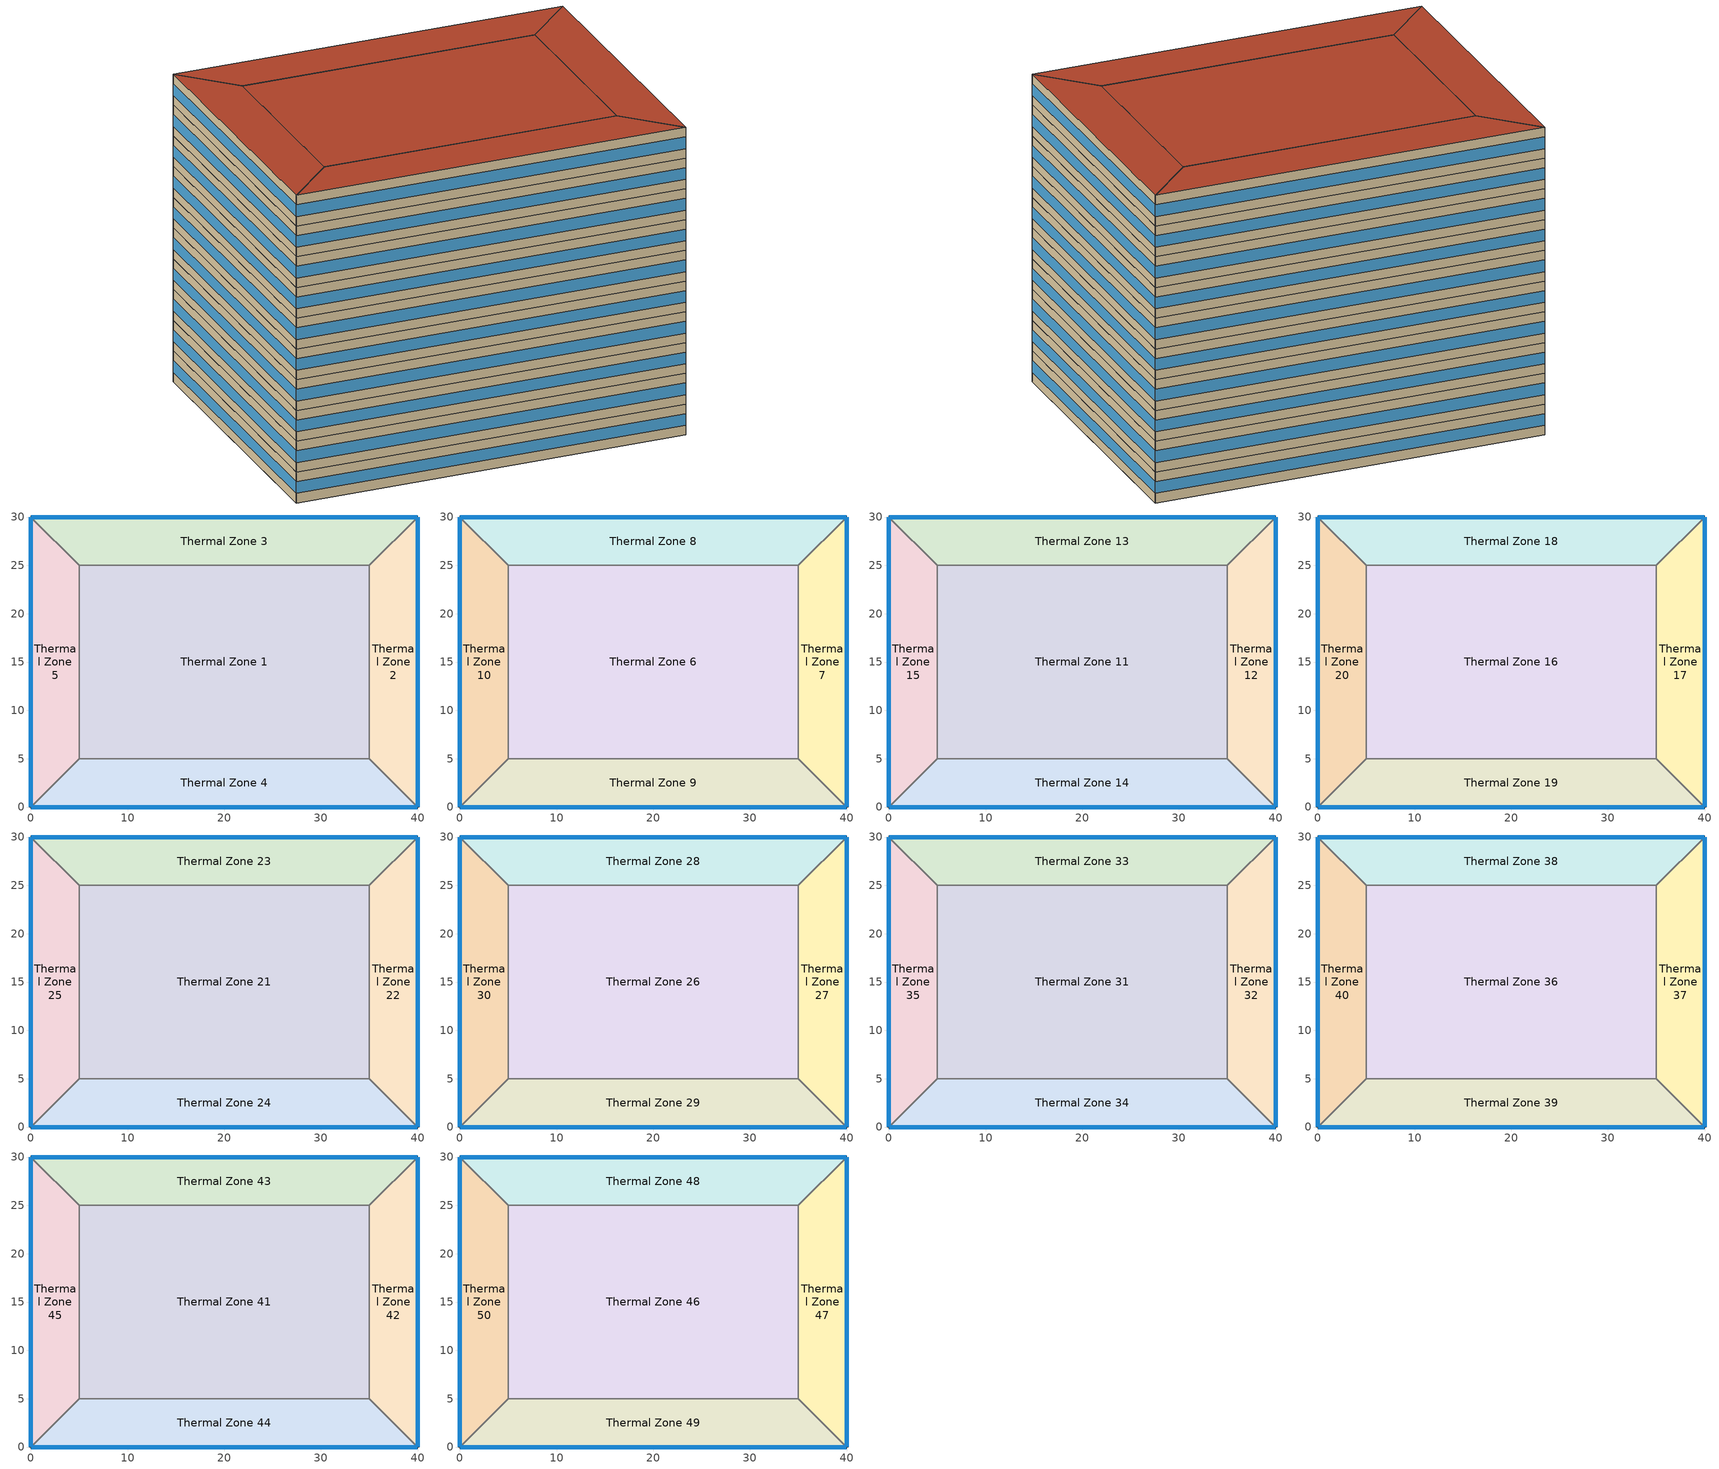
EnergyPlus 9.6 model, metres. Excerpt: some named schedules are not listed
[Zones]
Thermal Zone 1
 floor ground (ExtSlabCarpet): 5,5 5,25 35,25 35,5 z0
 wall to Thermal Zone 5 (Interior Wall): 5,25 5,5 z0:3.2
 wall to Thermal Zone 3 (Interior Wall): 35,25 5,25 z0:3.2
 wall to Thermal Zone 2 (Interior Wall): 35,5 35,25 z0:3.2
 wall to Thermal Zone 4 (Interior Wall): 5,5 35,5 z0:3.2
Thermal Zone 2
 floor ground (ExtSlabCarpet): 35,5 35,25 40,30 40,0 z0
 wall outside (Ext Wall): 40,0 40,30 z0:3.2
 wall to Thermal Zone 4 (Interior Wall): 35,5 40,0 z0:3.2
 wall to Thermal Zone 3 (Interior Wall): 40,30 35,25 z0:3.2
 window (Ext Window): 40,0.01 40,29.99 z0.99:2.21
Thermal Zone 3
 floor ground (ExtSlabCarpet): 5,25 0,30 40,30 35,25 z0
 wall outside (Ext Wall): 40,30 0,30 z0:3.2
 wall to Thermal Zone 5 (Interior Wall): 0,30 5,25 z0:3.2
 window (Ext Window): 39.99,30 0.01,30 z0.99:2.21
Thermal Zone 4
 floor ground (ExtSlabCarpet): 35,5 40,0 0,0 5,5 z0
 wall outside (Ext Wall): 0,0 40,0 z0:3.2
 wall to Thermal Zone 5 (Interior Wall): 5,5 0,0 z0:3.2
 window (Ext Window): 0.01,0 39.99,0 z0.99:2.21
Thermal Zone 5
 floor ground (ExtSlabCarpet): 0,30 5,25 5,5 0,0 z0
 wall outside (Ext Wall): 0,30 0,0 z0:3.2
 window (Ext Window): 0,29.99 0,0.01 z0.99:2.21
Thermal Zone 6
 floor to Thermal Zone 1 (Interior Floor): 5,5 5,25 35,25 35,5 z3.2
 wall to Thermal Zone 10 (Interior Wall): 5,25 5,5 z3.2:6.4
 wall to Thermal Zone 8 (Interior Wall): 35,25 5,25 z3.2:6.4
 wall to Thermal Zone 7 (Interior Wall): 35,5 35,25 z3.2:6.4
 wall to Thermal Zone 9 (Interior Wall): 5,5 35,5 z3.2:6.4
Thermal Zone 7
 floor to Thermal Zone 2 (Interior Floor): 35,5 35,25 40,30 40,0 z3.2
 wall outside (Ext Wall): 40,0 40,30 z3.2:6.4
 wall to Thermal Zone 9 (Interior Wall): 35,5 40,0 z3.2:6.4
 wall to Thermal Zone 8 (Interior Wall): 40,30 35,25 z3.2:6.4
 window (Ext Window): 40,0.01 40,29.99 z4.19:5.41
Thermal Zone 8
 floor to Thermal Zone 3 (Interior Floor): 5,25 0,30 40,30 35,25 z3.2
 wall outside (Ext Wall): 40,30 0,30 z3.2:6.4
 wall to Thermal Zone 10 (Interior Wall): 0,30 5,25 z3.2:6.4
 window (Ext Window): 39.99,30 0.01,30 z4.19:5.41
Thermal Zone 9
 floor to Thermal Zone 4 (Interior Floor): 35,5 40,0 0,0 5,5 z3.2
 wall outside (Ext Wall): 0,0 40,0 z3.2:6.4
 wall to Thermal Zone 10 (Interior Wall): 5,5 0,0 z3.2:6.4
 window (Ext Window): 0.01,0 39.99,0 z4.19:5.41
Thermal Zone 10
 floor to Thermal Zone 5 (Interior Floor): 0,30 5,25 5,5 0,0 z3.2
 wall outside (Ext Wall): 0,30 0,0 z3.2:6.4
 window (Ext Window): 0,29.99 0,0.01 z4.19:5.41
Thermal Zone 11
 floor to Thermal Zone 6 (Interior Floor): 5,5 5,25 35,25 35,5 z6.4
 wall to Thermal Zone 15 (Interior Wall): 5,25 5,5 z6.4:9.6
 wall to Thermal Zone 13 (Interior Wall): 35,25 5,25 z6.4:9.6
 wall to Thermal Zone 12 (Interior Wall): 35,5 35,25 z6.4:9.6
 wall to Thermal Zone 14 (Interior Wall): 5,5 35,5 z6.4:9.6
Thermal Zone 12
 floor to Thermal Zone 7 (Interior Floor): 35,5 35,25 40,30 40,0 z6.4
 wall outside (Ext Wall): 40,0 40,30 z6.4:9.6
 wall to Thermal Zone 14 (Interior Wall): 35,5 40,0 z6.4:9.6
 wall to Thermal Zone 13 (Interior Wall): 40,30 35,25 z6.4:9.6
 window (Ext Window): 40,0.01 40,29.99 z7.39:8.61
Thermal Zone 13
 floor to Thermal Zone 8 (Interior Floor): 5,25 0,30 40,30 35,25 z6.4
 wall outside (Ext Wall): 40,30 0,30 z6.4:9.6
 wall to Thermal Zone 15 (Interior Wall): 0,30 5,25 z6.4:9.6
 window (Ext Window): 39.99,30 0.01,30 z7.39:8.61
Thermal Zone 14
 floor to Thermal Zone 9 (Interior Floor): 35,5 40,0 0,0 5,5 z6.4
 wall outside (Ext Wall): 0,0 40,0 z6.4:9.6
 wall to Thermal Zone 15 (Interior Wall): 5,5 0,0 z6.4:9.6
 window (Ext Window): 0.01,0 39.99,0 z7.39:8.61
Thermal Zone 15
 floor to Thermal Zone 10 (Interior Floor): 0,30 5,25 5,5 0,0 z6.4
 wall outside (Ext Wall): 0,30 0,0 z6.4:9.6
 window (Ext Window): 0,29.99 0,0.01 z7.39:8.61
Thermal Zone 16
 floor to Thermal Zone 11 (Interior Floor): 5,5 5,25 35,25 35,5 z9.6
 wall to Thermal Zone 20 (Interior Wall): 5,25 5,5 z9.6:12.8
 wall to Thermal Zone 18 (Interior Wall): 35,25 5,25 z9.6:12.8
 wall to Thermal Zone 17 (Interior Wall): 35,5 35,25 z9.6:12.8
 wall to Thermal Zone 19 (Interior Wall): 5,5 35,5 z9.6:12.8
Thermal Zone 17
 floor to Thermal Zone 12 (Interior Floor): 35,5 35,25 40,30 40,0 z9.6
 wall outside (Ext Wall): 40,0 40,30 z9.6:12.8
 wall to Thermal Zone 19 (Interior Wall): 35,5 40,0 z9.6:12.8
 wall to Thermal Zone 18 (Interior Wall): 40,30 35,25 z9.6:12.8
 window (Ext Window): 40,0.01 40,29.99 z10.59:11.81
Thermal Zone 18
 floor to Thermal Zone 13 (Interior Floor): 5,25 0,30 40,30 35,25 z9.6
 wall outside (Ext Wall): 40,30 0,30 z9.6:12.8
 wall to Thermal Zone 20 (Interior Wall): 0,30 5,25 z9.6:12.8
 window (Ext Window): 39.99,30 0.01,30 z10.59:11.81
Thermal Zone 19
 floor to Thermal Zone 14 (Interior Floor): 35,5 40,0 0,0 5,5 z9.6
 wall outside (Ext Wall): 0,0 40,0 z9.6:12.8
 wall to Thermal Zone 20 (Interior Wall): 5,5 0,0 z9.6:12.8
 window (Ext Window): 0.01,0 39.99,0 z10.59:11.81
Thermal Zone 20
 floor to Thermal Zone 15 (Interior Floor): 0,30 5,25 5,5 0,0 z9.6
 wall outside (Ext Wall): 0,30 0,0 z9.6:12.8
 window (Ext Window): 0,29.99 0,0.01 z10.59:11.81
Thermal Zone 21
 floor to Thermal Zone 16 (Interior Floor): 5,5 5,25 35,25 35,5 z12.8
 wall to Thermal Zone 25 (Interior Wall): 5,25 5,5 z12.8:16
 wall to Thermal Zone 23 (Interior Wall): 35,25 5,25 z12.8:16
 wall to Thermal Zone 22 (Interior Wall): 35,5 35,25 z12.8:16
 wall to Thermal Zone 24 (Interior Wall): 5,5 35,5 z12.8:16
Thermal Zone 22
 floor to Thermal Zone 17 (Interior Floor): 35,5 35,25 40,30 40,0 z12.8
 wall outside (Ext Wall): 40,0 40,30 z12.8:16
 wall to Thermal Zone 24 (Interior Wall): 35,5 40,0 z12.8:16
 wall to Thermal Zone 23 (Interior Wall): 40,30 35,25 z12.8:16
 window (Ext Window): 40,0.01 40,29.99 z13.79:15.01
Thermal Zone 23
 floor to Thermal Zone 18 (Interior Floor): 5,25 0,30 40,30 35,25 z12.8
 wall outside (Ext Wall): 40,30 0,30 z12.8:16
 wall to Thermal Zone 25 (Interior Wall): 0,30 5,25 z12.8:16
 window (Ext Window): 39.99,30 0.01,30 z13.79:15.01
Thermal Zone 24
 floor to Thermal Zone 19 (Interior Floor): 35,5 40,0 0,0 5,5 z12.8
 wall outside (Ext Wall): 0,0 40,0 z12.8:16
 wall to Thermal Zone 25 (Interior Wall): 5,5 0,0 z12.8:16
 window (Ext Window): 0.01,0 39.99,0 z13.79:15.01
Thermal Zone 25
 floor to Thermal Zone 20 (Interior Floor): 0,30 5,25 5,5 0,0 z12.8
 wall outside (Ext Wall): 0,30 0,0 z12.8:16
 window (Ext Window): 0,29.99 0,0.01 z13.79:15.01
Thermal Zone 26
 floor to Thermal Zone 21 (Interior Floor): 5,5 5,25 35,25 35,5 z16
 wall to Thermal Zone 30 (Interior Wall): 5,25 5,5 z16:19.2
 wall to Thermal Zone 28 (Interior Wall): 35,25 5,25 z16:19.2
 wall to Thermal Zone 27 (Interior Wall): 35,5 35,25 z16:19.2
 wall to Thermal Zone 29 (Interior Wall): 5,5 35,5 z16:19.2
Thermal Zone 27
 floor to Thermal Zone 22 (Interior Floor): 35,5 35,25 40,30 40,0 z16
 wall outside (Ext Wall): 40,0 40,30 z16:19.2
 wall to Thermal Zone 29 (Interior Wall): 35,5 40,0 z16:19.2
 wall to Thermal Zone 28 (Interior Wall): 40,30 35,25 z16:19.2
 window (Ext Window): 40,0.01 40,29.99 z16.99:18.21
Thermal Zone 28
 floor to Thermal Zone 23 (Interior Floor): 5,25 0,30 40,30 35,25 z16
 wall outside (Ext Wall): 40,30 0,30 z16:19.2
 wall to Thermal Zone 30 (Interior Wall): 0,30 5,25 z16:19.2
 window (Ext Window): 39.99,30 0.01,30 z16.99:18.21
Thermal Zone 29
 floor to Thermal Zone 24 (Interior Floor): 35,5 40,0 0,0 5,5 z16
 wall outside (Ext Wall): 0,0 40,0 z16:19.2
 wall to Thermal Zone 30 (Interior Wall): 5,5 0,0 z16:19.2
 window (Ext Window): 0.01,0 39.99,0 z16.99:18.21
Thermal Zone 30
 floor to Thermal Zone 25 (Interior Floor): 0,30 5,25 5,5 0,0 z16
 wall outside (Ext Wall): 0,30 0,0 z16:19.2
 window (Ext Window): 0,29.99 0,0.01 z16.99:18.21
Thermal Zone 31
 floor to Thermal Zone 26 (Interior Floor): 5,5 5,25 35,25 35,5 z19.2
 wall to Thermal Zone 35 (Interior Wall): 5,25 5,5 z19.2:22.4
 wall to Thermal Zone 33 (Interior Wall): 35,25 5,25 z19.2:22.4
 wall to Thermal Zone 32 (Interior Wall): 35,5 35,25 z19.2:22.4
 wall to Thermal Zone 34 (Interior Wall): 5,5 35,5 z19.2:22.4
Thermal Zone 32
 floor to Thermal Zone 27 (Interior Floor): 35,5 35,25 40,30 40,0 z19.2
 wall outside (Ext Wall): 40,0 40,30 z19.2:22.4
 wall to Thermal Zone 34 (Interior Wall): 35,5 40,0 z19.2:22.4
 wall to Thermal Zone 33 (Interior Wall): 40,30 35,25 z19.2:22.4
 window (Ext Window): 40,0.01 40,29.99 z20.19:21.41
Thermal Zone 33
 floor to Thermal Zone 28 (Interior Floor): 5,25 0,30 40,30 35,25 z19.2
 wall outside (Ext Wall): 40,30 0,30 z19.2:22.4
 wall to Thermal Zone 35 (Interior Wall): 0,30 5,25 z19.2:22.4
 window (Ext Window): 39.99,30 0.01,30 z20.19:21.41
Thermal Zone 34
 floor to Thermal Zone 29 (Interior Floor): 35,5 40,0 0,0 5,5 z19.2
 wall outside (Ext Wall): 0,0 40,0 z19.2:22.4
 wall to Thermal Zone 35 (Interior Wall): 5,5 0,0 z19.2:22.4
 window (Ext Window): 0.01,0 39.99,0 z20.19:21.41
Thermal Zone 35
 floor to Thermal Zone 30 (Interior Floor): 0,30 5,25 5,5 0,0 z19.2
 wall outside (Ext Wall): 0,30 0,0 z19.2:22.4
 window (Ext Window): 0,29.99 0,0.01 z20.19:21.41
Thermal Zone 36
 floor to Thermal Zone 31 (Interior Floor): 5,5 5,25 35,25 35,5 z22.4
 wall to Thermal Zone 40 (Interior Wall): 5,25 5,5 z22.4:25.6
 wall to Thermal Zone 38 (Interior Wall): 35,25 5,25 z22.4:25.6
 wall to Thermal Zone 37 (Interior Wall): 35,5 35,25 z22.4:25.6
 wall to Thermal Zone 39 (Interior Wall): 5,5 35,5 z22.4:25.6
Thermal Zone 37
 floor to Thermal Zone 32 (Interior Floor): 35,5 35,25 40,30 40,0 z22.4
 wall outside (Ext Wall): 40,0 40,30 z22.4:25.6
 wall to Thermal Zone 39 (Interior Wall): 35,5 40,0 z22.4:25.6
 wall to Thermal Zone 38 (Interior Wall): 40,30 35,25 z22.4:25.6
 window (Ext Window): 40,0.01 40,29.99 z23.39:24.61
Thermal Zone 38
 floor to Thermal Zone 33 (Interior Floor): 5,25 0,30 40,30 35,25 z22.4
 wall outside (Ext Wall): 40,30 0,30 z22.4:25.6
 wall to Thermal Zone 40 (Interior Wall): 0,30 5,25 z22.4:25.6
 window (Ext Window): 39.99,30 0.01,30 z23.39:24.61
Thermal Zone 39
 floor to Thermal Zone 34 (Interior Floor): 35,5 40,0 0,0 5,5 z22.4
 wall outside (Ext Wall): 0,0 40,0 z22.4:25.6
 wall to Thermal Zone 40 (Interior Wall): 5,5 0,0 z22.4:25.6
 window (Ext Window): 0.01,0 39.99,0 z23.39:24.61
Thermal Zone 40
 floor to Thermal Zone 35 (Interior Floor): 0,30 5,25 5,5 0,0 z22.4
 wall outside (Ext Wall): 0,30 0,0 z22.4:25.6
 window (Ext Window): 0,29.99 0,0.01 z23.39:24.61
Thermal Zone 41
 floor to Thermal Zone 36 (Interior Floor): 5,5 5,25 35,25 35,5 z25.6
 wall to Thermal Zone 45 (Interior Wall): 5,25 5,5 z25.6:28.8
 wall to Thermal Zone 43 (Interior Wall): 35,25 5,25 z25.6:28.8
 wall to Thermal Zone 42 (Interior Wall): 35,5 35,25 z25.6:28.8
 wall to Thermal Zone 44 (Interior Wall): 5,5 35,5 z25.6:28.8
Thermal Zone 42
 floor to Thermal Zone 37 (Interior Floor): 35,5 35,25 40,30 40,0 z25.6
 wall outside (Ext Wall): 40,0 40,30 z25.6:28.8
 wall to Thermal Zone 44 (Interior Wall): 35,5 40,0 z25.6:28.8
 wall to Thermal Zone 43 (Interior Wall): 40,30 35,25 z25.6:28.8
 window (Ext Window): 40,0.01 40,29.99 z26.59:27.81
Thermal Zone 43
 floor to Thermal Zone 38 (Interior Floor): 5,25 0,30 40,30 35,25 z25.6
 wall outside (Ext Wall): 40,30 0,30 z25.6:28.8
 wall to Thermal Zone 45 (Interior Wall): 0,30 5,25 z25.6:28.8
 window (Ext Window): 39.99,30 0.01,30 z26.59:27.81
Thermal Zone 44
 floor to Thermal Zone 39 (Interior Floor): 35,5 40,0 0,0 5,5 z25.6
 wall outside (Ext Wall): 0,0 40,0 z25.6:28.8
 wall to Thermal Zone 45 (Interior Wall): 5,5 0,0 z25.6:28.8
 window (Ext Window): 0.01,0 39.99,0 z26.59:27.81
Thermal Zone 45
 floor to Thermal Zone 40 (Interior Floor): 0,30 5,25 5,5 0,0 z25.6
 wall outside (Ext Wall): 0,30 0,0 z25.6:28.8
 window (Ext Window): 0,29.99 0,0.01 z26.59:27.81
Thermal Zone 46
 floor to Thermal Zone 41 (Interior Floor): 5,5 5,25 35,25 35,5 z28.8
 wall to Thermal Zone 50 (Interior Wall): 5,25 5,5 z28.8:32
 wall to Thermal Zone 48 (Interior Wall): 35,25 5,25 z28.8:32
 wall to Thermal Zone 47 (Interior Wall): 35,5 35,25 z28.8:32
 wall to Thermal Zone 49 (Interior Wall): 5,5 35,5 z28.8:32
 roof outside (Ext Roof): 35,5 35,25 5,25 5,5 z32
Thermal Zone 47
 floor to Thermal Zone 42 (Interior Floor): 35,5 35,25 40,30 40,0 z28.8
 wall outside (Ext Wall): 40,0 40,30 z28.8:32
 wall to Thermal Zone 49 (Interior Wall): 35,5 40,0 z28.8:32
 wall to Thermal Zone 48 (Interior Wall): 40,30 35,25 z28.8:32
 window (Ext Window): 40,0.01 40,29.99 z29.79:31.01
 roof outside (Ext Roof): 40,0 40,30 35,25 35,5 z32
Thermal Zone 48
 floor to Thermal Zone 43 (Interior Floor): 5,25 0,30 40,30 35,25 z28.8
 wall outside (Ext Wall): 40,30 0,30 z28.8:32
 wall to Thermal Zone 50 (Interior Wall): 0,30 5,25 z28.8:32
 window (Ext Window): 39.99,30 0.01,30 z29.79:31.01
 roof outside (Ext Roof): 35,25 40,30 0,30 5,25 z32
Thermal Zone 49
 floor to Thermal Zone 44 (Interior Floor): 35,5 40,0 0,0 5,5 z28.8
 wall outside (Ext Wall): 0,0 40,0 z28.8:32
 wall to Thermal Zone 50 (Interior Wall): 5,5 0,0 z28.8:32
 window (Ext Window): 0.01,0 39.99,0 z29.79:31.01
 roof outside (Ext Roof): 5,5 0,0 40,0 35,5 z32
Thermal Zone 50
 floor to Thermal Zone 45 (Interior Floor): 0,30 5,25 5,5 0,0 z28.8
 wall outside (Ext Wall): 0,30 0,0 z28.8:32
 window (Ext Window): 0,29.99 0,0.01 z29.79:31.01
 roof outside (Ext Roof): 0,0 5,5 5,25 0,30 z32
[Building]
Building 1: North Axis {deg}=-0
[Site:Location]
Washington Dc Dulles IntL Ar: Latitude {deg}=38.98; Longitude {deg}=-77.47; Time Zone {hr}=-5; Elevation {m}=82
[SizingPeriod:DesignDay] Month=7; Day of Month=21; Day Type=SummerDesignDay; Daily Dry-Bulb Temperature Range {deltaC}=14.4; Dry-Bulb Temperature Range Modifier Type=DefaultMultipliers; Barometric Pressure {Pa}=86790; Wind Speed {m/s}=5; Wind Direction {deg}=340; Rain Indicator=No; Snow Indicator=No; Daylight Saving Time Indicator=No; Solar Model Indicator=ASHRAETau; ASHRAE Clear Sky Optical Depth for Beam Irradiance (taub)=0.339; ASHRAE Clear Sky Optical Depth for Diffuse Irradiance (taud)=2.366; Begin Environment Reset Mode=FullResetAtBeginEnvironment
Name | Maximum Dry-Bulb Temperature {C} | Humidity Condition Type | Wetbulb or DewPoint at Maximum Dry-Bulb {C} | Enthalpy at Maximum Dry-Bulb {J/kg}
SALT-LAKE-CITY-IAP Ann Clg .4% Condns DB=>MWB | 36.5 | Wetbulb | 17.1
SALT-LAKE-CITY-IAP Ann Clg .4% Condns DP=>MDB | 22.5 | Dewpoint | 15.6
SALT-LAKE-CITY-IAP Ann Clg .4% Condns Enth=>MDB | 30.8 | Enthalpy |  | 59300
SALT-LAKE-CITY-IAP Ann Clg .4% Condns WB=>MDB | 31.2 | Wetbulb | 19
[Material] Thermal Absorptance=0.9
Name | Roughness | Thickness m | Conductivity W/m-K | Density kg/m3 | Specific Heat J/kg-K | Solar Absorptance | Visible Absorptance
wall metal | Smooth | 0.2 | 45.28 | 7824 | 500 | 0.7 | 0.7
roof metal | Smooth | 0.25 | 45.28 | 7824 | 500 | 0.7 | 0.7
Wall Insulation [30]; Roof Insulation [30] | MediumRough | 0.1693 | 0.049 | 265 | 836.8 | 0.7 | 0.7
F16 Acoustic tile | MediumSmooth | 0.0191 | 0.06 | 368 | 590 | 0.3 | 0.3
M11 100mm lightweight concrete | MediumRough | 0.1016 | 0.53 | 1280 | 840 | 0.5 | 0.5
MAT-CC05 4 HW CONCRETE | Rough | 0.1016 | 1.311 | 2240 | 836.8 | 0.85 | 0.85
G01a 19mm gypsum board | MediumSmooth | 0.019 | 0.16 | 800 | 1090 | 0.4 | 0.4
[Material:AirGap]
Name | Thermal Resistance m2-K/W
F04 Wall air space resistance | 0.15
F05 Ceiling air space resistance | 0.18
[Material:NoMass]
CP02 CARPET PAD: Roughness=Smooth; Thermal Resistance m2-K/W=0.1; Thermal Absorptance=0.9; Solar Absorptance=0.8; Visible Absorptance=0.8
[WindowMaterial:SimpleGlazingSystem]
Window Material Simple Glazing System: U-Factor W/m2-K=2.2; Solar Heat Gain Coefficient=0.35
[Construction]
Ext Roof: roof metal, Roof Insulation [30]
Ext Wall: wall metal, Wall Insulation [30]
Ext Window: Window Material Simple Glazing System
ExtSlabCarpet: MAT-CC05 4 HW CONCRETE, CP02 CARPET PAD
Interior Floor: F16 Acoustic tile, F05 Ceiling air space resistance, M11 100mm lightweight concrete
Interior Wall: G01a 19mm gypsum board, F04 Wall air space resistance, G01a 19mm gypsum board
[Zone]
Thermal Zone 1; Thermal Zone 2; Thermal Zone 3; Thermal Zone 4; Thermal Zone 5: 0, 0, 0, 0, , 1, , , , , , Yes
Thermal Zone 6; Thermal Zone 7; Thermal Zone 8; Thermal Zone 9; Thermal Zone 10: 0, 0, 0, 3.2, , 1, , , , , , Yes
Thermal Zone 11; Thermal Zone 12; Thermal Zone 13; Thermal Zone 14; Thermal Zone 15: 0, 0, 0, 6.4, , 1, , , , , , Yes
Thermal Zone 16; Thermal Zone 17; Thermal Zone 18; Thermal Zone 19; Thermal Zone 20: 0, 0, 0, 9.6, , 1, , , , , , Yes
Thermal Zone 21; Thermal Zone 22; Thermal Zone 23; Thermal Zone 24; Thermal Zone 25: 0, 0, 0, 12.8, , 1, , , , , , Yes
Thermal Zone 26; Thermal Zone 27; Thermal Zone 28; Thermal Zone 29; Thermal Zone 30: 0, 0, 0, 16, , 1, , , , , , Yes
Thermal Zone 31; Thermal Zone 32; Thermal Zone 33; Thermal Zone 34; Thermal Zone 35: 0, 0, 0, 19.2, , 1, , , , , , Yes
Thermal Zone 36; Thermal Zone 37; Thermal Zone 38; Thermal Zone 39; Thermal Zone 40: 0, 0, 0, 22.4, , 1, , , , , , Yes
Thermal Zone 41; Thermal Zone 42; Thermal Zone 43; Thermal Zone 44; Thermal Zone 45: 0, 0, 0, 25.6, , 1, , , , , , Yes
Thermal Zone 46; Thermal Zone 47; Thermal Zone 48; Thermal Zone 49; Thermal Zone 50: 0, 0, 0, 28.8, , 1, , , , , , Yes
[ZoneControl:Thermostat] Temperature Difference Between Cutout And Setpoint deltaC=0
Name | Zone or ZoneList | Control Type Schedule | Control 1
Thermal Zone 1 Thermostat | Thermal Zone 1 | Thermal Zone 1 Thermostat Schedule | Thermostat Setpoint Dual Setpoint 1
Thermal Zone 2 Thermostat | Thermal Zone 2 | Thermal Zone 2 Thermostat Schedule | Thermostat Setpoint Dual Setpoint 2
Thermal Zone 3 Thermostat | Thermal Zone 3 | Thermal Zone 3 Thermostat Schedule | Thermostat Setpoint Dual Setpoint 3
Thermal Zone 4 Thermostat | Thermal Zone 4 | Thermal Zone 4 Thermostat Schedule | Thermostat Setpoint Dual Setpoint 4
Thermal Zone 5 Thermostat | Thermal Zone 5 | Thermal Zone 5 Thermostat Schedule | Thermostat Setpoint Dual Setpoint 5
Thermal Zone 6 Thermostat | Thermal Zone 6 | Thermal Zone 6 Thermostat Schedule | Thermostat Setpoint Dual Setpoint 6
Thermal Zone 7 Thermostat | Thermal Zone 7 | Thermal Zone 7 Thermostat Schedule | Thermostat Setpoint Dual Setpoint 7
Thermal Zone 8 Thermostat | Thermal Zone 8 | Thermal Zone 8 Thermostat Schedule | Thermostat Setpoint Dual Setpoint 8
Thermal Zone 9 Thermostat | Thermal Zone 9 | Thermal Zone 9 Thermostat Schedule | Thermostat Setpoint Dual Setpoint 9
Thermal Zone 10 Thermostat | Thermal Zone 10 | Thermal Zone 10 Thermostat Schedule | Thermostat Setpoint Dual Setpoint 10
Thermal Zone 11 Thermostat | Thermal Zone 11 | Thermal Zone 11 Thermostat Schedule | Thermostat Setpoint Dual Setpoint 11
Thermal Zone 12 Thermostat | Thermal Zone 12 | Thermal Zone 12 Thermostat Schedule | Thermostat Setpoint Dual Setpoint 12
Thermal Zone 13 Thermostat | Thermal Zone 13 | Thermal Zone 13 Thermostat Schedule | Thermostat Setpoint Dual Setpoint 13
Thermal Zone 14 Thermostat | Thermal Zone 14 | Thermal Zone 14 Thermostat Schedule | Thermostat Setpoint Dual Setpoint 14
Thermal Zone 15 Thermostat | Thermal Zone 15 | Thermal Zone 15 Thermostat Schedule | Thermostat Setpoint Dual Setpoint 15
Thermal Zone 16 Thermostat | Thermal Zone 16 | Thermal Zone 16 Thermostat Schedule | Thermostat Setpoint Dual Setpoint 16
Thermal Zone 17 Thermostat | Thermal Zone 17 | Thermal Zone 17 Thermostat Schedule | Thermostat Setpoint Dual Setpoint 17
Thermal Zone 18 Thermostat | Thermal Zone 18 | Thermal Zone 18 Thermostat Schedule | Thermostat Setpoint Dual Setpoint 18
Thermal Zone 19 Thermostat | Thermal Zone 19 | Thermal Zone 19 Thermostat Schedule | Thermostat Setpoint Dual Setpoint 19
Thermal Zone 20 Thermostat | Thermal Zone 20 | Thermal Zone 20 Thermostat Schedule | Thermostat Setpoint Dual Setpoint 20
Thermal Zone 21 Thermostat | Thermal Zone 21 | Thermal Zone 21 Thermostat Schedule | Thermostat Setpoint Dual Setpoint 21
Thermal Zone 22 Thermostat | Thermal Zone 22 | Thermal Zone 22 Thermostat Schedule | Thermostat Setpoint Dual Setpoint 22
Thermal Zone 23 Thermostat | Thermal Zone 23 | Thermal Zone 23 Thermostat Schedule | Thermostat Setpoint Dual Setpoint 23
Thermal Zone 24 Thermostat | Thermal Zone 24 | Thermal Zone 24 Thermostat Schedule | Thermostat Setpoint Dual Setpoint 24
Thermal Zone 25 Thermostat | Thermal Zone 25 | Thermal Zone 25 Thermostat Schedule | Thermostat Setpoint Dual Setpoint 25
Thermal Zone 26 Thermostat | Thermal Zone 26 | Thermal Zone 26 Thermostat Schedule | Thermostat Setpoint Dual Setpoint 26
Thermal Zone 27 Thermostat | Thermal Zone 27 | Thermal Zone 27 Thermostat Schedule | Thermostat Setpoint Dual Setpoint 27
Thermal Zone 28 Thermostat | Thermal Zone 28 | Thermal Zone 28 Thermostat Schedule | Thermostat Setpoint Dual Setpoint 28
Thermal Zone 29 Thermostat | Thermal Zone 29 | Thermal Zone 29 Thermostat Schedule | Thermostat Setpoint Dual Setpoint 29
Thermal Zone 30 Thermostat | Thermal Zone 30 | Thermal Zone 30 Thermostat Schedule | Thermostat Setpoint Dual Setpoint 30
Thermal Zone 31 Thermostat | Thermal Zone 31 | Thermal Zone 31 Thermostat Schedule | Thermostat Setpoint Dual Setpoint 31
Thermal Zone 32 Thermostat | Thermal Zone 32 | Thermal Zone 32 Thermostat Schedule | Thermostat Setpoint Dual Setpoint 32
Thermal Zone 33 Thermostat | Thermal Zone 33 | Thermal Zone 33 Thermostat Schedule | Thermostat Setpoint Dual Setpoint 33
Thermal Zone 34 Thermostat | Thermal Zone 34 | Thermal Zone 34 Thermostat Schedule | Thermostat Setpoint Dual Setpoint 34
Thermal Zone 35 Thermostat | Thermal Zone 35 | Thermal Zone 35 Thermostat Schedule | Thermostat Setpoint Dual Setpoint 35
Thermal Zone 36 Thermostat | Thermal Zone 36 | Thermal Zone 36 Thermostat Schedule | Thermostat Setpoint Dual Setpoint 36
Thermal Zone 37 Thermostat | Thermal Zone 37 | Thermal Zone 37 Thermostat Schedule | Thermostat Setpoint Dual Setpoint 37
Thermal Zone 38 Thermostat | Thermal Zone 38 | Thermal Zone 38 Thermostat Schedule | Thermostat Setpoint Dual Setpoint 38
Thermal Zone 39 Thermostat | Thermal Zone 39 | Thermal Zone 39 Thermostat Schedule | Thermostat Setpoint Dual Setpoint 39
Thermal Zone 40 Thermostat | Thermal Zone 40 | Thermal Zone 40 Thermostat Schedule | Thermostat Setpoint Dual Setpoint 40
Thermal Zone 41 Thermostat | Thermal Zone 41 | Thermal Zone 41 Thermostat Schedule | Thermostat Setpoint Dual Setpoint 41
Thermal Zone 42 Thermostat | Thermal Zone 42 | Thermal Zone 42 Thermostat Schedule | Thermostat Setpoint Dual Setpoint 42
Thermal Zone 43 Thermostat | Thermal Zone 43 | Thermal Zone 43 Thermostat Schedule | Thermostat Setpoint Dual Setpoint 43
Thermal Zone 44 Thermostat | Thermal Zone 44 | Thermal Zone 44 Thermostat Schedule | Thermostat Setpoint Dual Setpoint 44
Thermal Zone 45 Thermostat | Thermal Zone 45 | Thermal Zone 45 Thermostat Schedule | Thermostat Setpoint Dual Setpoint 45
Thermal Zone 46 Thermostat | Thermal Zone 46 | Thermal Zone 46 Thermostat Schedule | Thermostat Setpoint Dual Setpoint 46
Thermal Zone 47 Thermostat | Thermal Zone 47 | Thermal Zone 47 Thermostat Schedule | Thermostat Setpoint Dual Setpoint 47
Thermal Zone 48 Thermostat | Thermal Zone 48 | Thermal Zone 48 Thermostat Schedule | Thermostat Setpoint Dual Setpoint 48
Thermal Zone 49 Thermostat | Thermal Zone 49 | Thermal Zone 49 Thermostat Schedule | Thermostat Setpoint Dual Setpoint 49
Thermal Zone 50 Thermostat | Thermal Zone 50 | Thermal Zone 50 Thermostat Schedule | Thermostat Setpoint Dual Setpoint 50
[ThermostatSetpoint:DualSetpoint]
Name | Heating Setpoint Temperature Schedule | Cooling Setpoint Temperature Schedule
Thermostat Setpoint Dual Setpoint 1 | HtgSetp 1 | ClgSetp 1
Thermostat Setpoint Dual Setpoint 2 | HtgSetp 2 | ClgSetp 2
Thermostat Setpoint Dual Setpoint 3 | HtgSetp 3 | ClgSetp 3
Thermostat Setpoint Dual Setpoint 4 | HtgSetp 4 | ClgSetp 4
Thermostat Setpoint Dual Setpoint 5 | HtgSetp 5 | ClgSetp 5
Thermostat Setpoint Dual Setpoint 6 | HtgSetp 6 | ClgSetp 6
Thermostat Setpoint Dual Setpoint 7 | HtgSetp 7 | ClgSetp 7
Thermostat Setpoint Dual Setpoint 8 | HtgSetp 8 | ClgSetp 8
Thermostat Setpoint Dual Setpoint 9 | HtgSetp 9 | ClgSetp 9
Thermostat Setpoint Dual Setpoint 10 | HtgSetp 10 | ClgSetp 10
Thermostat Setpoint Dual Setpoint 11 | HtgSetp 11 | ClgSetp 11
Thermostat Setpoint Dual Setpoint 12 | HtgSetp 12 | ClgSetp 12
Thermostat Setpoint Dual Setpoint 13 | HtgSetp 13 | ClgSetp 13
Thermostat Setpoint Dual Setpoint 14 | HtgSetp 14 | ClgSetp 14
Thermostat Setpoint Dual Setpoint 15 | HtgSetp 15 | ClgSetp 15
Thermostat Setpoint Dual Setpoint 16 | HtgSetp 16 | ClgSetp 16
Thermostat Setpoint Dual Setpoint 17 | HtgSetp 17 | ClgSetp 17
Thermostat Setpoint Dual Setpoint 18 | HtgSetp 18 | ClgSetp 18
Thermostat Setpoint Dual Setpoint 19 | HtgSetp 19 | ClgSetp 19
Thermostat Setpoint Dual Setpoint 20 | HtgSetp 20 | ClgSetp 20
Thermostat Setpoint Dual Setpoint 21 | HtgSetp 21 | ClgSetp 21
Thermostat Setpoint Dual Setpoint 22 | HtgSetp 22 | ClgSetp 22
Thermostat Setpoint Dual Setpoint 23 | HtgSetp 23 | ClgSetp 23
Thermostat Setpoint Dual Setpoint 24 | HtgSetp 24 | ClgSetp 24
Thermostat Setpoint Dual Setpoint 25 | HtgSetp 25 | ClgSetp 25
Thermostat Setpoint Dual Setpoint 26 | HtgSetp 26 | ClgSetp 26
Thermostat Setpoint Dual Setpoint 27 | HtgSetp 27 | ClgSetp 27
Thermostat Setpoint Dual Setpoint 28 | HtgSetp 28 | ClgSetp 28
Thermostat Setpoint Dual Setpoint 29 | HtgSetp 29 | ClgSetp 29
Thermostat Setpoint Dual Setpoint 30 | HtgSetp 30 | ClgSetp 30
Thermostat Setpoint Dual Setpoint 31 | HtgSetp 31 | ClgSetp 31
Thermostat Setpoint Dual Setpoint 32 | HtgSetp 32 | ClgSetp 32
Thermostat Setpoint Dual Setpoint 33 | HtgSetp 33 | ClgSetp 33
Thermostat Setpoint Dual Setpoint 34 | HtgSetp 34 | ClgSetp 34
Thermostat Setpoint Dual Setpoint 35 | HtgSetp 35 | ClgSetp 35
Thermostat Setpoint Dual Setpoint 36 | HtgSetp 36 | ClgSetp 36
Thermostat Setpoint Dual Setpoint 37 | HtgSetp 37 | ClgSetp 37
Thermostat Setpoint Dual Setpoint 38 | HtgSetp 38 | ClgSetp 38
Thermostat Setpoint Dual Setpoint 39 | HtgSetp 39 | ClgSetp 39
Thermostat Setpoint Dual Setpoint 40 | HtgSetp 40 | ClgSetp 40
Thermostat Setpoint Dual Setpoint 41 | HtgSetp 41 | ClgSetp 41
Thermostat Setpoint Dual Setpoint 42 | HtgSetp 42 | ClgSetp 42
Thermostat Setpoint Dual Setpoint 43 | HtgSetp 43 | ClgSetp 43
Thermostat Setpoint Dual Setpoint 44 | HtgSetp 44 | ClgSetp 44
Thermostat Setpoint Dual Setpoint 45 | HtgSetp 45 | ClgSetp 45
Thermostat Setpoint Dual Setpoint 46 | HtgSetp 46 | ClgSetp 46
Thermostat Setpoint Dual Setpoint 47 | HtgSetp 47 | ClgSetp 47
Thermostat Setpoint Dual Setpoint 48 | HtgSetp 48 | ClgSetp 48
Thermostat Setpoint Dual Setpoint 49 | HtgSetp 49 | ClgSetp 49
Thermostat Setpoint Dual Setpoint 50 | HtgSetp 50 | ClgSetp 50
[Zone equipment]
Thermal Zone 1: VRF Zone Terminal 1
Thermal Zone 2: VRF Zone Terminal 2
Thermal Zone 3: VRF Zone Terminal 3
Thermal Zone 4: VRF Zone Terminal 4
Thermal Zone 5: VRF Zone Terminal 5
Thermal Zone 6: VRF Zone Terminal 6
Thermal Zone 7: VRF Zone Terminal 7
Thermal Zone 8: VRF Zone Terminal 8
Thermal Zone 9: VRF Zone Terminal 9
Thermal Zone 10: VRF Zone Terminal 10
Thermal Zone 11: VRF Zone Terminal 11
Thermal Zone 12: VRF Zone Terminal 12
Thermal Zone 13: VRF Zone Terminal 13
Thermal Zone 14: VRF Zone Terminal 14
Thermal Zone 15: VRF Zone Terminal 15
Thermal Zone 16: VRF Zone Terminal 16
Thermal Zone 17: VRF Zone Terminal 17
Thermal Zone 18: VRF Zone Terminal 18
Thermal Zone 19: VRF Zone Terminal 19
Thermal Zone 20: VRF Zone Terminal 20
Thermal Zone 21: VRF Zone Terminal 21
Thermal Zone 22: VRF Zone Terminal 22
Thermal Zone 23: VRF Zone Terminal 23
Thermal Zone 24: VRF Zone Terminal 24
Thermal Zone 25: VRF Zone Terminal 25
Thermal Zone 26: VRF Zone Terminal 26
Thermal Zone 27: VRF Zone Terminal 27
Thermal Zone 28: VRF Zone Terminal 28
Thermal Zone 29: VRF Zone Terminal 29
Thermal Zone 30: VRF Zone Terminal 30
Thermal Zone 31: VRF Zone Terminal 31
Thermal Zone 32: VRF Zone Terminal 32
Thermal Zone 33: VRF Zone Terminal 33
Thermal Zone 34: VRF Zone Terminal 34
Thermal Zone 35: VRF Zone Terminal 35
Thermal Zone 36: VRF Zone Terminal 36
Thermal Zone 37: VRF Zone Terminal 37
Thermal Zone 38: VRF Zone Terminal 38
Thermal Zone 39: VRF Zone Terminal 39
Thermal Zone 40: VRF Zone Terminal 40
Thermal Zone 41: VRF Zone Terminal 41
Thermal Zone 42: VRF Zone Terminal 42
Thermal Zone 43: VRF Zone Terminal 43
Thermal Zone 44: VRF Zone Terminal 44
Thermal Zone 45: VRF Zone Terminal 45
Thermal Zone 46: VRF Zone Terminal 46
Thermal Zone 47: VRF Zone Terminal 47
Thermal Zone 48: VRF Zone Terminal 48
Thermal Zone 49: VRF Zone Terminal 49
Thermal Zone 50: VRF Zone Terminal 50
[Sizing:Zone] Zone Cooling Design Supply Air Temperature Input Method=SupplyAirTemperature; Zone Cooling Design Supply Air Temperature C=14; Zone Cooling Design Supply Air Temperature Difference deltaC=11.11; Zone Heating Design Supply Air Temperature Input Method=SupplyAirTemperature; Zone Heating Design Supply Air Temperature C=45; Zone Heating Design Supply Air Temperature Difference deltaC=11.11; Zone Cooling Design Supply Air Humidity Ratio kgWater/kgDryAir=0.0085; Zone Heating Design Supply Air Humidity Ratio kgWater/kgDryAir=0.008; Cooling Design Air Flow Method=DesignDay; Cooling Design Air Flow Rate m3/s=0; Cooling Minimum Air Flow per Zone Floor Area m3/s-m2=0.000762; Cooling Minimum Air Flow m3/s=0; Cooling Minimum Air Flow Fraction=0; Heating Design Air Flow Method=DesignDay; Heating Design Air Flow Rate m3/s=0; Heating Maximum Air Flow per Zone Floor Area m3/s-m2=0.002032; Heating Maximum Air Flow m3/s=0.141576; Heating Maximum Air Flow Fraction=0.3; Account for Dedicated Outdoor Air System=No
Name | Design Specification Outdoor Air Object
Thermal Zone 1 | Ventilation 1
Thermal Zone 2 | Ventilation 2
Thermal Zone 3 | Ventilation 3
Thermal Zone 4 | Ventilation 4
Thermal Zone 5 | Ventilation 5
Thermal Zone 6 | Ventilation 6
Thermal Zone 7 | Ventilation 7
Thermal Zone 8 | Ventilation 8
Thermal Zone 9 | Ventilation 9
Thermal Zone 10 | Ventilation 10
Thermal Zone 11 | Ventilation 11
Thermal Zone 12 | Ventilation 12
Thermal Zone 13 | Ventilation 13
Thermal Zone 14 | Ventilation 14
Thermal Zone 15 | Ventilation 15
Thermal Zone 16 | Ventilation 16
Thermal Zone 17 | Ventilation 17
Thermal Zone 18 | Ventilation 18
Thermal Zone 19 | Ventilation 19
Thermal Zone 20 | Ventilation 20
Thermal Zone 21 | Ventilation 21
Thermal Zone 22 | Ventilation 22
Thermal Zone 23 | Ventilation 23
Thermal Zone 24 | Ventilation 24
Thermal Zone 25 | Ventilation 25
Thermal Zone 26 | Ventilation 26
Thermal Zone 27 | Ventilation 27
Thermal Zone 28 | Ventilation 28
Thermal Zone 29 | Ventilation 29
Thermal Zone 30 | Ventilation 30
Thermal Zone 31 | Ventilation 31
Thermal Zone 32 | Ventilation 32
Thermal Zone 33 | Ventilation 33
Thermal Zone 34 | Ventilation 34
Thermal Zone 35 | Ventilation 35
Thermal Zone 36 | Ventilation 36
Thermal Zone 37 | Ventilation 37
Thermal Zone 38 | Ventilation 38
Thermal Zone 39 | Ventilation 39
Thermal Zone 40 | Ventilation 40
Thermal Zone 41 | Ventilation 41
Thermal Zone 42 | Ventilation 42
Thermal Zone 43 | Ventilation 43
Thermal Zone 44 | Ventilation 44
Thermal Zone 45 | Ventilation 45
Thermal Zone 46 | Ventilation 46
Thermal Zone 47 | Ventilation 47
Thermal Zone 48 | Ventilation 48
Thermal Zone 49 | Ventilation 49
Thermal Zone 50 | Ventilation 50
[DesignSpecification:OutdoorAir] Outdoor Air Method=Sum; Outdoor Air Flow per Person m3/s-person=0; Outdoor Air Flow per Zone Floor Area m3/s-m2=0; Outdoor Air Flow per Zone m3/s=0; Outdoor Air Flow Air Changes per Hour 1/hr=1.2
Ventilation 1; Ventilation 2; Ventilation 3; Ventilation 4; Ventilation 5; Ventilation 6; Ventilation 7; Ventilation 8; Ventilation 9; Ventilation 10; Ventilation 11; Ventilation 12; Ventilation 13; Ventilation 14; Ventilation 15; Ventilation 16; Ventilation 17; Ventilation 18; Ventilation 19; Ventilation 20; Ventilation 21; Ventilation 22; Ventilation 23; Ventilation 24; Ventilation 25; Ventilation 26; Ventilation 27; Ventilation 28; Ventilation 29; Ventilation 30; Ventilation 31; Ventilation 32; Ventilation 33; Ventilation 34; Ventilation 35; Ventilation 36; Ventilation 37; Ventilation 38; Ventilation 39; Ventilation 40; Ventilation 41; Ventilation 42; Ventilation 43; Ventilation 44; Ventilation 45; Ventilation 46; Ventilation 47; Ventilation 48; Ventilation 49; Ventilation 50
[Schedule:Week:Daily]
HtgSetp 1 Week Rule - Jan1-Dec31: HtgSetp Default Schedule 1, HtgSetp Default Schedule 1, HtgSetp Default Schedule 1, HtgSetp Default Schedule 1, HtgSetp Default Schedule 1, HtgSetp Default Schedule 1, HtgSetp Default Schedule 1, HtgSetp Default Schedule 1, HtgSetp Summer Design Day 1, HtgSetp Winter Design Day 1, HtgSetp Default Schedule 1, HtgSetp Default Schedule 1
ClgSetp 1 Week Rule - Jan1-Dec31: ClgSetp Default Schedule 1, ClgSetp Default Schedule 1, ClgSetp Default Schedule 1, ClgSetp Default Schedule 1, ClgSetp Default Schedule 1, ClgSetp Default Schedule 1, ClgSetp Default Schedule 1, ClgSetp Default Schedule 1, ClgSetp Summer Design Day 1, ClgSetp Winter Design Day 1, ClgSetp Default Schedule 1, ClgSetp Default Schedule 1
HtgSetp 2 Week Rule - Jan1-Dec31: HtgSetp Default Schedule 2, HtgSetp Default Schedule 2, HtgSetp Default Schedule 2, HtgSetp Default Schedule 2, HtgSetp Default Schedule 2, HtgSetp Default Schedule 2, HtgSetp Default Schedule 2, HtgSetp Default Schedule 2, HtgSetp Summer Design Day 2, HtgSetp Winter Design Day 2, HtgSetp Default Schedule 2, HtgSetp Default Schedule 2
ClgSetp 2 Week Rule - Jan1-Dec31: ClgSetp Default Schedule 2, ClgSetp Default Schedule 2, ClgSetp Default Schedule 2, ClgSetp Default Schedule 2, ClgSetp Default Schedule 2, ClgSetp Default Schedule 2, ClgSetp Default Schedule 2, ClgSetp Default Schedule 2, ClgSetp Summer Design Day 2, ClgSetp Winter Design Day 2, ClgSetp Default Schedule 2, ClgSetp Default Schedule 2
HtgSetp 3 Week Rule - Jan1-Dec31: HtgSetp Default Schedule 3, HtgSetp Default Schedule 3, HtgSetp Default Schedule 3, HtgSetp Default Schedule 3, HtgSetp Default Schedule 3, HtgSetp Default Schedule 3, HtgSetp Default Schedule 3, HtgSetp Default Schedule 3, HtgSetp Summer Design Day 3, HtgSetp Winter Design Day 3, HtgSetp Default Schedule 3, HtgSetp Default Schedule 3
ClgSetp 3 Week Rule - Jan1-Dec31: ClgSetp Default Schedule 3, ClgSetp Default Schedule 3, ClgSetp Default Schedule 3, ClgSetp Default Schedule 3, ClgSetp Default Schedule 3, ClgSetp Default Schedule 3, ClgSetp Default Schedule 3, ClgSetp Default Schedule 3, ClgSetp Summer Design Day 3, ClgSetp Winter Design Day 3, ClgSetp Default Schedule 3, ClgSetp Default Schedule 3
HtgSetp 4 Week Rule - Jan1-Dec31: HtgSetp Default Schedule 4, HtgSetp Default Schedule 4, HtgSetp Default Schedule 4, HtgSetp Default Schedule 4, HtgSetp Default Schedule 4, HtgSetp Default Schedule 4, HtgSetp Default Schedule 4, HtgSetp Default Schedule 4, HtgSetp Summer Design Day 4, HtgSetp Winter Design Day 4, HtgSetp Default Schedule 4, HtgSetp Default Schedule 4
[Schedule:Year]
HtgSetp 1: HtgSetp 1 Week Rule - Jan1-Dec31, 1, 1, 12, 31
ClgSetp 1: ClgSetp 1 Week Rule - Jan1-Dec31, 1, 1, 12, 31
HtgSetp 2: HtgSetp 2 Week Rule - Jan1-Dec31, 1, 1, 12, 31
ClgSetp 2: ClgSetp 2 Week Rule - Jan1-Dec31, 1, 1, 12, 31
HtgSetp 3: HtgSetp 3 Week Rule - Jan1-Dec31, 1, 1, 12, 31
ClgSetp 3: ClgSetp 3 Week Rule - Jan1-Dec31, 1, 1, 12, 31
HtgSetp 4: HtgSetp 4 Week Rule - Jan1-Dec31, 1, 1, 12, 31
ClgSetp 4: ClgSetp 4 Week Rule - Jan1-Dec31, 1, 1, 12, 31
HtgSetp 5: HtgSetp 5 Week Rule - Jan1-Dec31, 1, 1, 12, 31
ClgSetp 5: ClgSetp 5 Week Rule - Jan1-Dec31, 1, 1, 12, 31
HtgSetp 6: HtgSetp 6 Week Rule - Jan1-Dec31, 1, 1, 12, 31
ClgSetp 6: ClgSetp 6 Week Rule - Jan1-Dec31, 1, 1, 12, 31
HtgSetp 7: HtgSetp 7 Week Rule - Jan1-Dec31, 1, 1, 12, 31
ClgSetp 7: ClgSetp 7 Week Rule - Jan1-Dec31, 1, 1, 12, 31
HtgSetp 8: HtgSetp 8 Week Rule - Jan1-Dec31, 1, 1, 12, 31
ClgSetp 8: ClgSetp 8 Week Rule - Jan1-Dec31, 1, 1, 12, 31
HtgSetp 9: HtgSetp 9 Week Rule - Jan1-Dec31, 1, 1, 12, 31
ClgSetp 9: ClgSetp 9 Week Rule - Jan1-Dec31, 1, 1, 12, 31
HtgSetp 10: HtgSetp 10 Week Rule - Jan1-Dec31, 1, 1, 12, 31
ClgSetp 10: ClgSetp 10 Week Rule - Jan1-Dec31, 1, 1, 12, 31
HtgSetp 11: HtgSetp 11 Week Rule - Jan1-Dec31, 1, 1, 12, 31
ClgSetp 11: ClgSetp 11 Week Rule - Jan1-Dec31, 1, 1, 12, 31
HtgSetp 12: HtgSetp 12 Week Rule - Jan1-Dec31, 1, 1, 12, 31
ClgSetp 12: ClgSetp 12 Week Rule - Jan1-Dec31, 1, 1, 12, 31
HtgSetp 13: HtgSetp 13 Week Rule - Jan1-Dec31, 1, 1, 12, 31
ClgSetp 13: ClgSetp 13 Week Rule - Jan1-Dec31, 1, 1, 12, 31
HtgSetp 14: HtgSetp 14 Week Rule - Jan1-Dec31, 1, 1, 12, 31
ClgSetp 14: ClgSetp 14 Week Rule - Jan1-Dec31, 1, 1, 12, 31
HtgSetp 15: HtgSetp 15 Week Rule - Jan1-Dec31, 1, 1, 12, 31
ClgSetp 15: ClgSetp 15 Week Rule - Jan1-Dec31, 1, 1, 12, 31
HtgSetp 16: HtgSetp 16 Week Rule - Jan1-Dec31, 1, 1, 12, 31
ClgSetp 16: ClgSetp 16 Week Rule - Jan1-Dec31, 1, 1, 12, 31
HtgSetp 17: HtgSetp 17 Week Rule - Jan1-Dec31, 1, 1, 12, 31
ClgSetp 17: ClgSetp 17 Week Rule - Jan1-Dec31, 1, 1, 12, 31
HtgSetp 18: HtgSetp 18 Week Rule - Jan1-Dec31, 1, 1, 12, 31
ClgSetp 18: ClgSetp 18 Week Rule - Jan1-Dec31, 1, 1, 12, 31
HtgSetp 19: HtgSetp 19 Week Rule - Jan1-Dec31, 1, 1, 12, 31
ClgSetp 19: ClgSetp 19 Week Rule - Jan1-Dec31, 1, 1, 12, 31
HtgSetp 20: HtgSetp 20 Week Rule - Jan1-Dec31, 1, 1, 12, 31
ClgSetp 20: ClgSetp 20 Week Rule - Jan1-Dec31, 1, 1, 12, 31
HtgSetp 21: HtgSetp 21 Week Rule - Jan1-Dec31, 1, 1, 12, 31
ClgSetp 21: ClgSetp 21 Week Rule - Jan1-Dec31, 1, 1, 12, 31
HtgSetp 22: HtgSetp 22 Week Rule - Jan1-Dec31, 1, 1, 12, 31
ClgSetp 22: ClgSetp 22 Week Rule - Jan1-Dec31, 1, 1, 12, 31
HtgSetp 23: HtgSetp 23 Week Rule - Jan1-Dec31, 1, 1, 12, 31
ClgSetp 23: ClgSetp 23 Week Rule - Jan1-Dec31, 1, 1, 12, 31
HtgSetp 24: HtgSetp 24 Week Rule - Jan1-Dec31, 1, 1, 12, 31
ClgSetp 24: ClgSetp 24 Week Rule - Jan1-Dec31, 1, 1, 12, 31
HtgSetp 25: HtgSetp 25 Week Rule - Jan1-Dec31, 1, 1, 12, 31
ClgSetp 25: ClgSetp 25 Week Rule - Jan1-Dec31, 1, 1, 12, 31
HtgSetp 26: HtgSetp 26 Week Rule - Jan1-Dec31, 1, 1, 12, 31
ClgSetp 26: ClgSetp 26 Week Rule - Jan1-Dec31, 1, 1, 12, 31
HtgSetp 27: HtgSetp 27 Week Rule - Jan1-Dec31, 1, 1, 12, 31
ClgSetp 27: ClgSetp 27 Week Rule - Jan1-Dec31, 1, 1, 12, 31
HtgSetp 28: HtgSetp 28 Week Rule - Jan1-Dec31, 1, 1, 12, 31
ClgSetp 28: ClgSetp 28 Week Rule - Jan1-Dec31, 1, 1, 12, 31
HtgSetp 29: HtgSetp 29 Week Rule - Jan1-Dec31, 1, 1, 12, 31
ClgSetp 29: ClgSetp 29 Week Rule - Jan1-Dec31, 1, 1, 12, 31
HtgSetp 30: HtgSetp 30 Week Rule - Jan1-Dec31, 1, 1, 12, 31
ClgSetp 30: ClgSetp 30 Week Rule - Jan1-Dec31, 1, 1, 12, 31
HtgSetp 31: HtgSetp 31 Week Rule - Jan1-Dec31, 1, 1, 12, 31
ClgSetp 31: ClgSetp 31 Week Rule - Jan1-Dec31, 1, 1, 12, 31
HtgSetp 32: HtgSetp 32 Week Rule - Jan1-Dec31, 1, 1, 12, 31
ClgSetp 32: ClgSetp 32 Week Rule - Jan1-Dec31, 1, 1, 12, 31
HtgSetp 33: HtgSetp 33 Week Rule - Jan1-Dec31, 1, 1, 12, 31
ClgSetp 33: ClgSetp 33 Week Rule - Jan1-Dec31, 1, 1, 12, 31
HtgSetp 34: HtgSetp 34 Week Rule - Jan1-Dec31, 1, 1, 12, 31
ClgSetp 34: ClgSetp 34 Week Rule - Jan1-Dec31, 1, 1, 12, 31
HtgSetp 35: HtgSetp 35 Week Rule - Jan1-Dec31, 1, 1, 12, 31
ClgSetp 35: ClgSetp 35 Week Rule - Jan1-Dec31, 1, 1, 12, 31
HtgSetp 36: HtgSetp 36 Week Rule - Jan1-Dec31, 1, 1, 12, 31
ClgSetp 36: ClgSetp 36 Week Rule - Jan1-Dec31, 1, 1, 12, 31
HtgSetp 37: HtgSetp 37 Week Rule - Jan1-Dec31, 1, 1, 12, 31
ClgSetp 37: ClgSetp 37 Week Rule - Jan1-Dec31, 1, 1, 12, 31
HtgSetp 38: HtgSetp 38 Week Rule - Jan1-Dec31, 1, 1, 12, 31
ClgSetp 38: ClgSetp 38 Week Rule - Jan1-Dec31, 1, 1, 12, 31
HtgSetp 39: HtgSetp 39 Week Rule - Jan1-Dec31, 1, 1, 12, 31
ClgSetp 39: ClgSetp 39 Week Rule - Jan1-Dec31, 1, 1, 12, 31
HtgSetp 40: HtgSetp 40 Week Rule - Jan1-Dec31, 1, 1, 12, 31
ClgSetp 40: ClgSetp 40 Week Rule - Jan1-Dec31, 1, 1, 12, 31
HtgSetp 41: HtgSetp 41 Week Rule - Jan1-Dec31, 1, 1, 12, 31
ClgSetp 41: ClgSetp 41 Week Rule - Jan1-Dec31, 1, 1, 12, 31
HtgSetp 42: HtgSetp 42 Week Rule - Jan1-Dec31, 1, 1, 12, 31
ClgSetp 42: ClgSetp 42 Week Rule - Jan1-Dec31, 1, 1, 12, 31
HtgSetp 43: HtgSetp 43 Week Rule - Jan1-Dec31, 1, 1, 12, 31
ClgSetp 43: ClgSetp 43 Week Rule - Jan1-Dec31, 1, 1, 12, 31
HtgSetp 44: HtgSetp 44 Week Rule - Jan1-Dec31, 1, 1, 12, 31
ClgSetp 44: ClgSetp 44 Week Rule - Jan1-Dec31, 1, 1, 12, 31
HtgSetp 45: HtgSetp 45 Week Rule - Jan1-Dec31, 1, 1, 12, 31
ClgSetp 45: ClgSetp 45 Week Rule - Jan1-Dec31, 1, 1, 12, 31
HtgSetp 46: HtgSetp 46 Week Rule - Jan1-Dec31, 1, 1, 12, 31
ClgSetp 46: ClgSetp 46 Week Rule - Jan1-Dec31, 1, 1, 12, 31
HtgSetp 47: HtgSetp 47 Week Rule - Jan1-Dec31, 1, 1, 12, 31
ClgSetp 47: ClgSetp 47 Week Rule - Jan1-Dec31, 1, 1, 12, 31
HtgSetp 48: HtgSetp 48 Week Rule - Jan1-Dec31, 1, 1, 12, 31
ClgSetp 48: ClgSetp 48 Week Rule - Jan1-Dec31, 1, 1, 12, 31
HtgSetp 49: HtgSetp 49 Week Rule - Jan1-Dec31, 1, 1, 12, 31
ClgSetp 49: ClgSetp 49 Week Rule - Jan1-Dec31, 1, 1, 12, 31
HtgSetp 50: HtgSetp 50 Week Rule - Jan1-Dec31, 1, 1, 12, 31
ClgSetp 50: ClgSetp 50 Week Rule - Jan1-Dec31, 1, 1, 12, 31
[Schedule:Compact]
Thermal Zone 1 Thermostat Schedule; Thermal Zone 2 Thermostat Schedule; Thermal Zone 3 Thermostat Schedule; Thermal Zone 4 Thermostat Schedule; Thermal Zone 5 Thermostat Schedule; Thermal Zone 6 Thermostat Schedule; Thermal Zone 7 Thermostat Schedule; Thermal Zone 8 Thermostat Schedule; Thermal Zone 9 Thermostat Schedule; Thermal Zone 10 Thermostat Schedule; Thermal Zone 11 Thermostat Schedule; Thermal Zone 12 Thermostat Schedule; Thermal Zone 13 Thermostat Schedule; Thermal Zone 14 Thermostat Schedule; Thermal Zone 15 Thermostat Schedule; Thermal Zone 16 Thermostat Schedule; Thermal Zone 17 Thermostat Schedule; Thermal Zone 18 Thermostat Schedule; Thermal Zone 19 Thermostat Schedule; Thermal Zone 20 Thermostat Schedule; Thermal Zone 21 Thermostat Schedule; Thermal Zone 22 Thermostat Schedule; Thermal Zone 23 Thermostat Schedule; Thermal Zone 24 Thermostat Schedule; Thermal Zone 25 Thermostat Schedule; Thermal Zone 26 Thermostat Schedule; Thermal Zone 27 Thermostat Schedule; Thermal Zone 28 Thermostat Schedule; Thermal Zone 29 Thermostat Schedule; Thermal Zone 30 Thermostat Schedule; Thermal Zone 31 Thermostat Schedule; Thermal Zone 32 Thermostat Schedule; Thermal Zone 33 Thermostat Schedule; Thermal Zone 34 Thermostat Schedule; Thermal Zone 35 Thermostat Schedule; Thermal Zone 36 Thermostat Schedule; Thermal Zone 37 Thermostat Schedule; Thermal Zone 38 Thermostat Schedule; Thermal Zone 39 Thermostat Schedule; Thermal Zone 40 Thermostat Schedule; Thermal Zone 41 Thermostat Schedule; Thermal Zone 42 Thermostat Schedule; Thermal Zone 43 Thermostat Schedule; Thermal Zone 44 Thermostat Schedule; Thermal Zone 45 Thermostat Schedule; Thermal Zone 46 Thermostat Schedule; Thermal Zone 47 Thermostat Schedule; Thermal Zone 48 Thermostat Schedule; Thermal Zone 49 Thermostat Schedule; Thermal Zone 50 Thermostat Schedule: Through: 12/31, For: AllDays, Until: 24:00, 4
